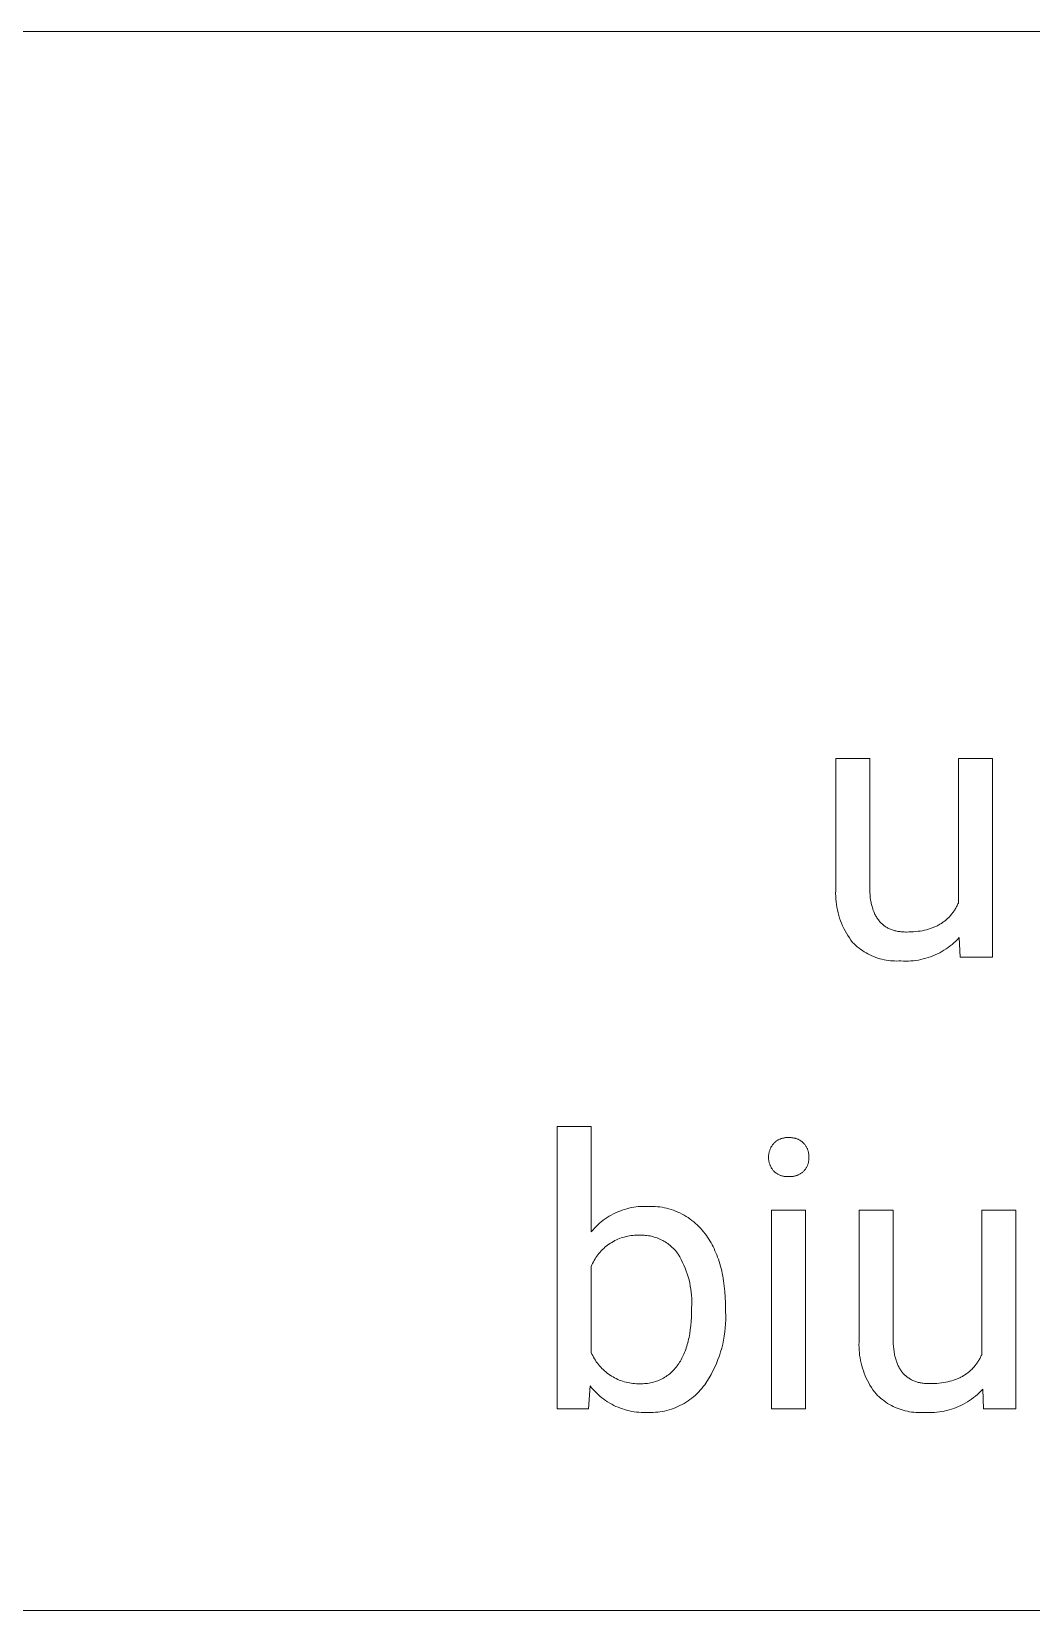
# Model space of a CAD drawing. Header units: millimetres. Extents: x 1383 to 4664, y -160 to 2132.
# Drawn here: x 3535.3 to 3651.4, y 23.5 to 206.8 of the extents above; entities that cross this region are included whole.
import ezdxf

# ---------------------------------------------------------------- set-up
doc = ezdxf.new("R2010")
doc.units = ezdxf.units.MM
doc.header["$MEASUREMENT"] = 0
doc.layers.add('Domyślny', color=7, linetype='Continuous', true_color=0x000000)

msp = doc.modelspace()

# ---------------------------------------------------------------- linework, layer by layer
at = {"layer": 'Domyślny', "color": 18, "lineweight": 15, "true_color": 0x000000}
for p, q in [((4660.84, 206.84), (3424, 206.84)), ((3628.65, 107.4), (3628.65, 122.42)), ((3628.65, 122.42), (3632.6, 122.42)), ((3632.6, 122.42), (3632.6, 107.51)), ((3642.88, 105.63), (3642.88, 122.42)), ((3642.88, 122.42), (3646.83, 122.42)), ((3646.83, 122.42), (3646.83, 99.33)), ((3628.63, 106.75), (3628.64, 107.07)), ((3628.64, 106.43), (3628.63, 106.75)), ((3628.64, 107.07), (3628.65, 107.4)), ((3628.66, 106.11), (3628.64, 106.43)), ((3632.6, 107.51), (3632.6, 107.18)), ((3632.6, 107.18), (3632.61, 106.87)), ((3632.61, 106.87), (3632.63, 106.57)), ((3632.63, 106.57), (3632.66, 106.28)), ((3628.68, 105.78), (3628.66, 106.11)), ((3628.72, 105.46), (3628.68, 105.78)), ((3628.78, 105.14), (3628.72, 105.46)), ((3628.84, 104.83), (3628.78, 105.14)), ((3628.91, 104.51), (3628.84, 104.83)), ((3632.66, 106.28), (3632.7, 106)), ((3632.7, 106), (3632.72, 105.86)), ((3632.72, 105.86), (3632.75, 105.72)), ((3632.75, 105.72), (3632.77, 105.59)), ((3632.77, 105.59), (3632.8, 105.46)), ((3632.8, 105.46), (3632.83, 105.34)), ((3632.83, 105.34), (3632.86, 105.21)), ((3632.86, 105.21), (3632.9, 105.09)), ((3632.9, 105.09), (3632.94, 104.97)), ((3632.94, 104.97), (3632.97, 104.86)), ((3632.97, 104.86), (3633.02, 104.74)), ((3633.02, 104.74), (3633.06, 104.63)), ((3633.06, 104.63), (3633.1, 104.52)), ((3642.21, 104.49), (3642.28, 104.57)), ((3642.28, 104.57), (3642.34, 104.66)), ((3642.34, 104.66), (3642.4, 104.75)), ((3642.4, 104.75), (3642.46, 104.84)), ((3642.46, 104.84), (3642.52, 104.93)), ((3642.52, 104.93), (3642.57, 105.03)), ((3642.57, 105.03), (3642.63, 105.12)), ((3642.63, 105.12), (3642.68, 105.22)), ((3642.68, 105.22), (3642.73, 105.32)), ((3642.73, 105.32), (3642.78, 105.42)), ((3642.78, 105.42), (3642.83, 105.52)), ((3642.83, 105.52), (3642.88, 105.63)), ((3629, 104.2), (3628.91, 104.51)), ((3629.09, 103.89), (3629, 104.2)), ((3629.2, 103.58), (3629.09, 103.89)), ((3629.31, 103.28), (3629.2, 103.58)), ((3629.44, 102.98), (3629.31, 103.28)), ((3629.58, 102.69), (3629.44, 102.98)), ((3629.73, 102.4), (3629.58, 102.69)), ((3633.1, 104.52), (3633.15, 104.42)), ((3633.15, 104.42), (3633.2, 104.31)), ((3633.2, 104.31), (3633.25, 104.21)), ((3633.25, 104.21), (3633.3, 104.11)), ((3633.3, 104.11), (3633.36, 104.02)), ((3633.36, 104.02), (3633.42, 103.92)), ((3633.42, 103.92), (3633.48, 103.83)), ((3633.48, 103.83), (3633.54, 103.74)), ((3633.54, 103.74), (3633.6, 103.66)), ((3633.6, 103.66), (3633.67, 103.57)), ((3633.67, 103.57), (3633.73, 103.49)), ((3633.73, 103.49), (3633.8, 103.42)), ((3633.8, 103.42), (3633.88, 103.34)), ((3633.88, 103.34), (3633.95, 103.27)), ((3633.95, 103.27), (3634.03, 103.2)), ((3634.03, 103.2), (3634.1, 103.13)), ((3634.1, 103.13), (3634.18, 103.06)), ((3634.18, 103.06), (3634.27, 103)), ((3634.27, 103), (3634.35, 102.94)), ((3634.35, 102.94), (3634.44, 102.88)), ((3634.44, 102.88), (3634.53, 102.83)), ((3634.53, 102.83), (3634.62, 102.77)), ((3634.62, 102.77), (3634.71, 102.73)), ((3634.71, 102.73), (3634.8, 102.68)), ((3639.62, 102.66), (3639.72, 102.7)), ((3639.72, 102.7), (3639.83, 102.74)), ((3639.83, 102.74), (3639.94, 102.78)), ((3639.94, 102.78), (3640.04, 102.82)), ((3640.04, 102.82), (3640.14, 102.86)), ((3640.14, 102.86), (3640.24, 102.91)), ((3640.24, 102.91), (3640.34, 102.95)), ((3640.34, 102.95), (3640.44, 103)), ((3640.44, 103), (3640.54, 103.05)), ((3640.54, 103.05), (3640.63, 103.11)), ((3640.63, 103.11), (3640.72, 103.16)), ((3640.72, 103.16), (3640.82, 103.21)), ((3640.82, 103.21), (3640.91, 103.27)), ((3640.91, 103.27), (3640.99, 103.33)), ((3640.99, 103.33), (3641.08, 103.39)), ((3641.08, 103.39), (3641.17, 103.45)), ((3641.17, 103.45), (3641.25, 103.51)), ((3641.25, 103.51), (3641.33, 103.58)), ((3641.33, 103.58), (3641.42, 103.65)), ((3641.42, 103.65), (3641.5, 103.71)), ((3641.5, 103.71), (3641.57, 103.78)), ((3641.57, 103.78), (3641.65, 103.86)), ((3641.65, 103.86), (3641.73, 103.93)), ((3641.73, 103.93), (3641.8, 104)), ((3641.8, 104), (3641.87, 104.08)), ((3641.87, 104.08), (3641.94, 104.16)), ((3641.94, 104.16), (3642.01, 104.24)), ((3642.01, 104.24), (3642.08, 104.32)), ((3642.08, 104.32), (3642.15, 104.4)), ((3642.15, 104.4), (3642.21, 104.49)), ((3629.88, 102.12), (3629.73, 102.4)), ((3630.05, 101.84), (3629.88, 102.12)), ((3630.23, 101.57), (3630.05, 101.84)), ((3630.41, 101.31), (3630.23, 101.57)), ((3630.61, 101.05), (3630.41, 101.31)), ((3630.78, 100.88), (3630.61, 101.05)), ((3630.97, 100.71), (3630.78, 100.88)), ((3634.8, 102.68), (3634.9, 102.63)), ((3634.9, 102.63), (3635, 102.59)), ((3635, 102.59), (3635.1, 102.55)), ((3635.1, 102.55), (3635.2, 102.51)), ((3635.2, 102.51), (3635.31, 102.48)), ((3635.31, 102.48), (3635.41, 102.45)), ((3635.41, 102.45), (3635.52, 102.42)), ((3635.52, 102.42), (3635.63, 102.39)), ((3635.63, 102.39), (3635.75, 102.37)), ((3635.75, 102.37), (3635.86, 102.34)), ((3635.86, 102.34), (3635.98, 102.33)), ((3635.98, 102.33), (3636.1, 102.31)), ((3636.1, 102.31), (3636.22, 102.29)), ((3636.22, 102.29), (3636.34, 102.28)), ((3636.34, 102.28), (3636.47, 102.27)), ((3636.47, 102.27), (3636.6, 102.27)), ((3636.6, 102.27), (3636.73, 102.26)), ((3636.73, 102.26), (3636.86, 102.26)), ((3636.86, 102.26), (3637.14, 102.27)), ((3637.14, 102.27), (3637.41, 102.28)), ((3637.41, 102.28), (3637.68, 102.29)), ((3637.68, 102.29), (3637.95, 102.32)), ((3637.95, 102.32), (3638.2, 102.35)), ((3638.2, 102.35), (3638.45, 102.38)), ((3638.45, 102.38), (3638.7, 102.42)), ((3638.7, 102.42), (3638.94, 102.47)), ((3638.94, 102.47), (3639.17, 102.53)), ((3639.17, 102.53), (3639.4, 102.59)), ((3639.4, 102.59), (3639.62, 102.66)), ((3642.37, 101.01), (3642.15, 100.82)), ((3642.58, 101.2), (3642.37, 101.01)), ((3642.79, 101.41), (3642.58, 101.2)), ((3642.99, 101.62), (3642.79, 101.41)), ((3643.08, 99.33), (3642.99, 101.62)), ((3631.15, 100.54), (3630.97, 100.71)), ((3631.35, 100.39), (3631.15, 100.54)), ((3631.55, 100.24), (3631.35, 100.39)), ((3631.75, 100.1), (3631.55, 100.24)), ((3631.96, 99.96), (3631.75, 100.1)), ((3632.17, 99.84), (3631.96, 99.96)), ((3632.39, 99.72), (3632.17, 99.84)), ((3632.61, 99.61), (3632.39, 99.72)), ((3632.84, 99.5), (3632.61, 99.61)), ((3633.06, 99.41), (3632.84, 99.5)), ((3633.3, 99.32), (3633.06, 99.41)), ((3633.53, 99.24), (3633.3, 99.32)), ((3633.77, 99.16), (3633.53, 99.24)), ((3634.01, 99.1), (3633.77, 99.16)), ((3634.25, 99.05), (3634.01, 99.1)), ((3634.49, 99), (3634.25, 99.05)), ((3638.53, 99.07), (3638.25, 99.01)), ((3638.81, 99.13), (3638.53, 99.07)), ((3639.09, 99.21), (3638.81, 99.13)), ((3639.37, 99.29), (3639.09, 99.21)), ((3639.65, 99.39), (3639.37, 99.29)), ((3639.92, 99.49), (3639.65, 99.39)), ((3640.18, 99.6), (3639.92, 99.49)), ((3640.45, 99.72), (3640.18, 99.6)), ((3640.71, 99.85), (3640.45, 99.72)), ((3640.96, 99.99), (3640.71, 99.85)), ((3641.21, 100.14), (3640.96, 99.99)), ((3641.45, 100.3), (3641.21, 100.14)), ((3641.69, 100.46), (3641.45, 100.3)), ((3641.92, 100.64), (3641.69, 100.46)), ((3642.15, 100.82), (3641.92, 100.64)), ((3646.83, 99.33), (3643.08, 99.33)), ((3634.74, 98.96), (3634.49, 99)), ((3634.99, 98.93), (3634.74, 98.96)), ((3635.23, 98.91), (3634.99, 98.93)), ((3635.48, 98.9), (3635.23, 98.91)), ((3635.73, 98.89), (3635.48, 98.9)), ((3635.98, 98.9), (3635.73, 98.89)), ((3636.22, 98.91), (3635.98, 98.9)), ((3636.51, 98.89), (3636.22, 98.91)), ((3636.8, 98.89), (3636.51, 98.89)), ((3637.09, 98.89), (3636.8, 98.89)), ((3637.38, 98.91), (3637.09, 98.89)), ((3637.67, 98.93), (3637.38, 98.91)), ((3637.96, 98.97), (3637.67, 98.93)), ((3638.25, 99.01), (3637.96, 98.97)), ((3596.32, 46.88), (3596.32, 79.66)), ((3596.32, 79.66), (3600.27, 79.66)), ((3600.27, 79.66), (3600.27, 67.44)), ((3621, 76.96), (3621.03, 77.04)), ((3621.03, 77.04), (3621.06, 77.11)), ((3621.06, 77.11), (3621.1, 77.19)), ((3621.1, 77.19), (3621.13, 77.26)), ((3621.13, 77.26), (3621.17, 77.33)), ((3621.17, 77.33), (3621.22, 77.4)), ((3621.22, 77.4), (3621.26, 77.47)), ((3621.26, 77.47), (3621.31, 77.53)), ((3621.31, 77.53), (3621.35, 77.6)), ((3621.35, 77.6), (3621.41, 77.66)), ((3621.41, 77.66), (3621.46, 77.72)), ((3621.46, 77.72), (3621.51, 77.77)), ((3621.51, 77.77), (3621.56, 77.82)), ((3621.56, 77.82), (3621.62, 77.87)), ((3621.62, 77.87), (3621.67, 77.92)), ((3621.67, 77.92), (3621.73, 77.96)), ((3621.73, 77.96), (3621.79, 78.01)), ((3621.79, 78.01), (3621.85, 78.05)), ((3621.85, 78.05), (3621.92, 78.09)), ((3621.92, 78.09), (3621.98, 78.12)), ((3621.98, 78.12), (3622.05, 78.16)), ((3622.05, 78.16), (3622.11, 78.19)), ((3622.11, 78.19), (3622.18, 78.22)), ((3622.18, 78.22), (3622.25, 78.24)), ((3622.25, 78.24), (3622.32, 78.27)), ((3622.32, 78.27), (3622.39, 78.29)), ((3622.39, 78.29), (3622.46, 78.31)), ((3622.46, 78.31), (3622.53, 78.33)), ((3622.53, 78.33), (3622.6, 78.34)), ((3622.6, 78.34), (3622.67, 78.36)), ((3622.67, 78.36), (3622.74, 78.37)), ((3622.74, 78.37), (3622.82, 78.38)), ((3622.82, 78.38), (3622.89, 78.38)), ((3622.89, 78.38), (3622.96, 78.38)), ((3622.96, 78.38), (3623.04, 78.38)), ((3623.04, 78.38), (3623.11, 78.38)), ((3623.11, 78.38), (3623.18, 78.38)), ((3623.18, 78.38), (3623.26, 78.38)), ((3623.26, 78.38), (3623.33, 78.38)), ((3623.33, 78.38), (3623.41, 78.38)), ((3623.41, 78.38), (3623.48, 78.38)), ((3623.48, 78.38), (3623.55, 78.37)), ((3623.55, 78.37), (3623.63, 78.37)), ((3623.63, 78.37), (3623.7, 78.36)), ((3623.7, 78.36), (3623.77, 78.34)), ((3623.77, 78.34), (3623.85, 78.33)), ((3623.85, 78.33), (3623.92, 78.31)), ((3623.92, 78.31), (3623.99, 78.29)), ((3623.99, 78.29), (3624.06, 78.27)), ((3624.06, 78.27), (3624.13, 78.24)), ((3624.13, 78.24), (3624.2, 78.22)), ((3624.2, 78.22), (3624.27, 78.19)), ((3624.27, 78.19), (3624.34, 78.15)), ((3624.34, 78.15), (3624.4, 78.12)), ((3624.4, 78.12), (3624.47, 78.08)), ((3624.47, 78.08), (3624.53, 78.05)), ((3624.53, 78.05), (3624.59, 78.01)), ((3624.59, 78.01), (3624.65, 77.96)), ((3624.65, 77.96), (3624.71, 77.92)), ((3624.71, 77.92), (3624.77, 77.87)), ((3624.77, 77.87), (3624.83, 77.82)), ((3624.83, 77.82), (3624.88, 77.77)), ((3624.88, 77.77), (3624.93, 77.72)), ((3624.93, 77.72), (3624.98, 77.66)), ((3624.98, 77.66), (3625.03, 77.6)), ((3625.03, 77.6), (3625.08, 77.54)), ((3625.08, 77.54), (3625.13, 77.48)), ((3625.13, 77.48), (3625.17, 77.41)), ((3625.17, 77.41), (3625.21, 77.35)), ((3625.21, 77.35), (3625.25, 77.28)), ((3625.25, 77.28), (3625.28, 77.21)), ((3625.28, 77.21), (3625.32, 77.14)), ((3625.32, 77.14), (3625.35, 77.07)), ((3625.35, 77.07), (3625.38, 77)), ((3620.86, 76.34), (3620.87, 76.42)), ((3620.86, 76.25), (3620.86, 76.34)), ((3620.86, 76.17), (3620.86, 76.25)), ((3620.86, 76.09), (3620.86, 76.17)), ((3620.86, 76.01), (3620.86, 76.09)), ((3620.86, 75.93), (3620.86, 76.01)), ((3620.86, 75.85), (3620.86, 75.93)), ((3620.87, 75.78), (3620.86, 75.85)), ((3620.87, 76.42), (3620.88, 76.5)), ((3620.88, 75.7), (3620.87, 75.78)), ((3620.88, 76.5), (3620.9, 76.58)), ((3620.9, 75.62), (3620.88, 75.7)), ((3620.9, 76.58), (3620.91, 76.65)), ((3620.91, 75.54), (3620.9, 75.62)), ((3620.91, 76.65), (3620.93, 76.73)), ((3620.93, 75.46), (3620.91, 75.54)), ((3620.93, 76.73), (3620.95, 76.81)), ((3620.95, 75.39), (3620.93, 75.46)), ((3620.95, 76.81), (3620.98, 76.89)), ((3620.98, 75.31), (3620.95, 75.39)), ((3620.98, 76.89), (3621, 76.96)), ((3621, 75.24), (3620.98, 75.31)), ((3621.03, 75.16), (3621, 75.24)), ((3625.38, 75.2), (3625.35, 75.13)), ((3625.38, 77), (3625.4, 76.93)), ((3625.4, 75.27), (3625.38, 75.2)), ((3625.4, 76.93), (3625.43, 76.86)), ((3625.43, 75.34), (3625.4, 75.27)), ((3625.43, 76.86), (3625.45, 76.78)), ((3625.45, 75.42), (3625.43, 75.34)), ((3625.45, 76.78), (3625.47, 76.71)), ((3625.47, 75.49), (3625.45, 75.42)), ((3625.47, 76.71), (3625.49, 76.63)), ((3625.49, 75.56), (3625.47, 75.49)), ((3625.49, 76.63), (3625.5, 76.56)), ((3625.5, 75.64), (3625.49, 75.56)), ((3625.5, 76.56), (3625.51, 76.48)), ((3625.51, 75.71), (3625.5, 75.64)), ((3625.51, 76.48), (3625.52, 76.4)), ((3625.52, 75.79), (3625.51, 75.71)), ((3625.52, 76.4), (3625.53, 76.32)), ((3625.53, 75.86), (3625.52, 75.79)), ((3625.53, 76.32), (3625.53, 76.25)), ((3625.53, 76.25), (3625.53, 76.17)), ((3625.53, 76.17), (3625.53, 76.09)), ((3625.53, 76.09), (3625.53, 76.02)), ((3625.53, 76.02), (3625.53, 75.94)), ((3625.53, 75.94), (3625.53, 75.86)), ((3621.06, 75.09), (3621.03, 75.16)), ((3621.1, 75.02), (3621.06, 75.09)), ((3621.14, 74.95), (3621.1, 75.02)), ((3621.17, 74.88), (3621.14, 74.95)), ((3621.22, 74.81), (3621.17, 74.88)), ((3621.26, 74.75), (3621.22, 74.81)), ((3621.31, 74.68), (3621.26, 74.75)), ((3621.35, 74.62), (3621.31, 74.68)), ((3621.41, 74.56), (3621.35, 74.62)), ((3621.46, 74.5), (3621.41, 74.56)), ((3621.51, 74.44), (3621.46, 74.5)), ((3621.57, 74.39), (3621.51, 74.44)), ((3621.63, 74.34), (3621.57, 74.39)), ((3621.69, 74.3), (3621.63, 74.34)), ((3621.75, 74.25), (3621.69, 74.3)), ((3621.81, 74.21), (3621.75, 74.25)), ((3621.88, 74.17), (3621.81, 74.21)), ((3621.94, 74.13), (3621.88, 74.17)), ((3622.01, 74.09), (3621.94, 74.13)), ((3622.08, 74.06), (3622.01, 74.09)), ((3622.15, 74.03), (3622.08, 74.06)), ((3622.22, 74), (3622.15, 74.03)), ((3622.29, 73.97), (3622.22, 74)), ((3622.36, 73.95), (3622.29, 73.97)), ((3622.43, 73.93), (3622.36, 73.95)), ((3622.51, 73.91), (3622.43, 73.93)), ((3622.58, 73.89), (3622.51, 73.91)), ((3622.65, 73.88), (3622.58, 73.89)), ((3622.73, 73.87), (3622.65, 73.88)), ((3622.8, 73.86), (3622.73, 73.87)), ((3622.88, 73.85), (3622.8, 73.86)), ((3622.96, 73.85), (3622.88, 73.85)), ((3623.03, 73.85), (3622.96, 73.85)), ((3623.11, 73.85), (3623.03, 73.85)), ((3623.18, 73.85), (3623.11, 73.85)), ((3623.26, 73.85), (3623.18, 73.85)), ((3623.34, 73.85), (3623.26, 73.85)), ((3623.41, 73.85), (3623.34, 73.85)), ((3623.49, 73.85), (3623.41, 73.85)), ((3623.57, 73.86), (3623.49, 73.85)), ((3623.64, 73.87), (3623.57, 73.86)), ((3623.72, 73.88), (3623.64, 73.87)), ((3623.8, 73.89), (3623.72, 73.88)), ((3623.87, 73.91), (3623.8, 73.89)), ((3623.94, 73.93), (3623.87, 73.91)), ((3624.02, 73.95), (3623.94, 73.93)), ((3624.09, 73.98), (3624.02, 73.95)), ((3624.16, 74), (3624.09, 73.98)), ((3624.23, 74.03), (3624.16, 74)), ((3624.3, 74.06), (3624.23, 74.03)), ((3624.37, 74.1), (3624.3, 74.06)), ((3624.44, 74.13), (3624.37, 74.1)), ((3624.51, 74.17), (3624.44, 74.13)), ((3624.57, 74.21), (3624.51, 74.17)), ((3624.64, 74.25), (3624.57, 74.21)), ((3624.7, 74.3), (3624.64, 74.25)), ((3624.76, 74.35), (3624.7, 74.3)), ((3624.82, 74.39), (3624.76, 74.35)), ((3624.88, 74.44), (3624.82, 74.39)), ((3624.93, 74.5), (3624.88, 74.44)), ((3624.98, 74.55), (3624.93, 74.5)), ((3625.03, 74.61), (3624.98, 74.55)), ((3625.08, 74.67), (3625.03, 74.61)), ((3625.12, 74.73), (3625.08, 74.67)), ((3625.17, 74.8), (3625.12, 74.73)), ((3625.21, 74.86), (3625.17, 74.8)), ((3625.25, 74.93), (3625.21, 74.86)), ((3625.28, 74.99), (3625.25, 74.93)), ((3625.32, 75.06), (3625.28, 74.99)), ((3625.35, 75.13), (3625.32, 75.06)), ((3603.09, 69.64), (3603.34, 69.76)), ((3603.34, 69.76), (3603.6, 69.86)), ((3603.6, 69.86), (3603.86, 69.96)), ((3603.86, 69.96), (3604.12, 70.05)), ((3604.12, 70.05), (3604.39, 70.12)), ((3604.39, 70.12), (3604.65, 70.19)), ((3604.65, 70.19), (3604.93, 70.25)), ((3604.93, 70.25), (3605.2, 70.3)), ((3605.2, 70.3), (3605.47, 70.34)), ((3605.47, 70.34), (3605.75, 70.37)), ((3605.75, 70.37), (3606.03, 70.39)), ((3606.03, 70.39), (3606.3, 70.4)), ((3606.3, 70.4), (3606.58, 70.4)), ((3606.58, 70.4), (3606.86, 70.4)), ((3606.86, 70.4), (3607.13, 70.4)), ((3607.13, 70.4), (3607.4, 70.4)), ((3607.4, 70.4), (3607.68, 70.39)), ((3607.68, 70.39), (3607.95, 70.36)), ((3607.95, 70.36), (3608.22, 70.33)), ((3608.22, 70.33), (3608.49, 70.29)), ((3608.49, 70.29), (3608.76, 70.24)), ((3608.76, 70.24), (3609.02, 70.18)), ((3609.02, 70.18), (3609.29, 70.11)), ((3609.29, 70.11), (3609.55, 70.03)), ((3609.55, 70.03), (3609.81, 69.94)), ((3609.81, 69.94), (3610.06, 69.85)), ((3610.06, 69.85), (3610.32, 69.74)), ((3610.32, 69.74), (3610.56, 69.63)), ((3621.18, 46.88), (3621.18, 69.96)), ((3621.18, 69.96), (3625.13, 69.96)), ((3625.13, 69.96), (3625.13, 46.88)), ((3631.36, 54.94), (3631.36, 69.97)), ((3631.36, 69.97), (3635.31, 69.97)), ((3635.31, 69.97), (3635.31, 55.05)), ((3645.59, 53.17), (3645.59, 69.97)), ((3645.59, 69.97), (3649.54, 69.97)), ((3649.54, 69.97), (3649.54, 46.88)), ((3600.45, 67.65), (3600.63, 67.85)), ((3600.63, 67.85), (3600.83, 68.05)), ((3600.83, 68.05), (3601.03, 68.25)), ((3601.03, 68.25), (3601.23, 68.43)), ((3601.23, 68.43), (3601.44, 68.61)), ((3601.44, 68.61), (3601.66, 68.78)), ((3601.66, 68.78), (3601.89, 68.95)), ((3601.89, 68.95), (3602.12, 69.1)), ((3602.12, 69.1), (3602.35, 69.25)), ((3602.35, 69.25), (3602.59, 69.39)), ((3602.59, 69.39), (3602.84, 69.52)), ((3602.84, 69.52), (3603.09, 69.64)), ((3610.56, 69.63), (3610.81, 69.51)), ((3610.81, 69.51), (3611.05, 69.38)), ((3611.05, 69.38), (3611.28, 69.24)), ((3611.28, 69.24), (3611.51, 69.09)), ((3611.51, 69.09), (3611.74, 68.93)), ((3611.74, 68.93), (3611.96, 68.77)), ((3611.96, 68.77), (3612.17, 68.6)), ((3612.17, 68.6), (3612.38, 68.42)), ((3612.38, 68.42), (3612.58, 68.24)), ((3612.58, 68.24), (3612.77, 68.05)), ((3612.77, 68.05), (3612.96, 67.85)), ((3612.96, 67.85), (3613.14, 67.64)), ((3600.27, 67.44), (3600.45, 67.65)), ((3602.5, 66.12), (3602.33, 66.01)), ((3602.66, 66.22), (3602.5, 66.12)), ((3602.84, 66.32), (3602.66, 66.22)), ((3603.01, 66.42), (3602.84, 66.32)), ((3603.19, 66.5), (3603.01, 66.42)), ((3603.37, 66.58), (3603.19, 66.5)), ((3603.55, 66.66), (3603.37, 66.58)), ((3603.74, 66.73), (3603.55, 66.66)), ((3603.92, 66.79), (3603.74, 66.73)), ((3604.11, 66.84), (3603.92, 66.79)), ((3604.31, 66.89), (3604.11, 66.84)), ((3604.5, 66.93), (3604.31, 66.89)), ((3604.69, 66.97), (3604.5, 66.93)), ((3604.89, 67), (3604.69, 66.97)), ((3605.09, 67.02), (3604.89, 67)), ((3605.28, 67.04), (3605.09, 67.02)), ((3605.48, 67.04), (3605.28, 67.04)), ((3605.68, 67.05), (3605.48, 67.04)), ((3605.88, 67.04), (3605.68, 67.05)), ((3606.05, 67.05), (3605.88, 67.04)), ((3606.22, 67.05), (3606.05, 67.05)), ((3606.4, 67.04), (3606.22, 67.05)), ((3606.57, 67.03), (3606.4, 67.04)), ((3606.74, 67.02), (3606.57, 67.03)), ((3606.91, 66.99), (3606.74, 67.02)), ((3607.09, 66.96), (3606.91, 66.99)), ((3607.26, 66.93), (3607.09, 66.96)), ((3607.43, 66.89), (3607.26, 66.93)), ((3607.59, 66.84), (3607.43, 66.89)), ((3607.76, 66.79), (3607.59, 66.84)), ((3607.92, 66.73), (3607.76, 66.79)), ((3608.08, 66.67), (3607.92, 66.73)), ((3608.24, 66.6), (3608.08, 66.67)), ((3608.4, 66.53), (3608.24, 66.6)), ((3608.56, 66.45), (3608.4, 66.53)), ((3608.71, 66.36), (3608.56, 66.45)), ((3608.86, 66.27), (3608.71, 66.36)), ((3609, 66.18), (3608.86, 66.27)), ((3609.15, 66.08), (3609, 66.18)), ((3609.28, 65.98), (3609.15, 66.08)), ((3613.14, 67.64), (3613.31, 67.43)), ((3613.31, 67.43), (3613.48, 67.22)), ((3613.48, 67.22), (3613.63, 67.02)), ((3613.63, 67.02), (3613.77, 66.81)), ((3613.77, 66.81), (3613.91, 66.6)), ((3613.91, 66.6), (3614.04, 66.39)), ((3614.04, 66.39), (3614.17, 66.17)), ((3614.17, 66.17), (3614.29, 65.95)), ((3600.71, 64.3), (3600.61, 64.13)), ((3600.82, 64.46), (3600.71, 64.3)), ((3600.93, 64.63), (3600.82, 64.46)), ((3601.05, 64.79), (3600.93, 64.63)), ((3601.17, 64.94), (3601.05, 64.79)), ((3601.3, 65.09), (3601.17, 64.94)), ((3601.43, 65.24), (3601.3, 65.09)), ((3601.57, 65.38), (3601.43, 65.24)), ((3601.72, 65.51), (3601.57, 65.38)), ((3601.86, 65.65), (3601.72, 65.51)), ((3602.02, 65.77), (3601.86, 65.65)), ((3602.17, 65.89), (3602.02, 65.77)), ((3602.33, 66.01), (3602.17, 65.89)), ((3609.42, 65.87), (3609.28, 65.98)), ((3609.55, 65.75), (3609.42, 65.87)), ((3609.68, 65.64), (3609.55, 65.75)), ((3609.8, 65.51), (3609.68, 65.64)), ((3609.92, 65.39), (3609.8, 65.51)), ((3610.04, 65.26), (3609.92, 65.39)), ((3610.15, 65.12), (3610.04, 65.26)), ((3610.25, 64.99), (3610.15, 65.12)), ((3610.36, 64.85), (3610.25, 64.99)), ((3610.54, 64.53), (3610.36, 64.85)), ((3610.72, 64.22), (3610.54, 64.53)), ((3610.88, 63.89), (3610.72, 64.22)), ((3614.29, 65.95), (3614.41, 65.72)), ((3614.41, 65.72), (3614.53, 65.49)), ((3614.53, 65.49), (3614.63, 65.25)), ((3614.63, 65.25), (3614.74, 65.01)), ((3614.74, 65.01), (3614.84, 64.76)), ((3614.84, 64.76), (3614.93, 64.51)), ((3614.93, 64.51), (3615.03, 64.25)), ((3615.03, 64.25), (3615.11, 63.99)), ((3600.35, 63.6), (3600.27, 63.41)), ((3600.27, 63.41), (3600.27, 53.43)), ((3600.43, 63.78), (3600.35, 63.6)), ((3600.52, 63.95), (3600.43, 63.78)), ((3600.61, 64.13), (3600.52, 63.95)), ((3611.03, 63.56), (3610.88, 63.89)), ((3611.17, 63.23), (3611.03, 63.56)), ((3611.3, 62.89), (3611.17, 63.23)), ((3611.42, 62.55), (3611.3, 62.89)), ((3611.53, 62.2), (3611.42, 62.55)), ((3615.11, 63.99), (3615.19, 63.73)), ((3615.19, 63.73), (3615.27, 63.46)), ((3615.27, 63.46), (3615.34, 63.18)), ((3615.34, 63.18), (3615.41, 62.9)), ((3615.41, 62.9), (3615.47, 62.62)), ((3615.47, 62.62), (3615.53, 62.33)), ((3611.62, 61.85), (3611.53, 62.2)), ((3611.7, 61.5), (3611.62, 61.85)), ((3611.77, 61.14), (3611.7, 61.5)), ((3611.83, 60.79), (3611.77, 61.14)), ((3611.88, 60.43), (3611.83, 60.79)), ((3615.53, 62.33), (3615.58, 62.04)), ((3615.58, 62.04), (3615.63, 61.74)), ((3615.63, 61.74), (3615.71, 61.13)), ((3615.71, 61.13), (3615.78, 60.5)), ((3611.91, 60.07), (3611.88, 60.43)), ((3611.93, 59.7), (3611.91, 60.07)), ((3611.92, 58.62), (3611.93, 58.98)), ((3611.94, 59.34), (3611.93, 59.7)), ((3611.93, 58.98), (3611.94, 59.34)), ((3615.78, 60.5), (3615.82, 59.86)), ((3615.82, 59.86), (3615.85, 59.19)), ((3615.85, 59.19), (3615.86, 58.51)), ((3611.82, 56.55), (3611.86, 57.04)), ((3611.86, 57.04), (3611.89, 57.55)), ((3611.89, 57.55), (3611.91, 58.07)), ((3611.91, 58.07), (3611.92, 58.62)), ((3615.86, 58.51), (3615.86, 58.17)), ((3615.86, 58.17), (3615.88, 57.7)), ((3615.88, 57.22), (3615.86, 56.75)), ((3615.88, 57.7), (3615.88, 57.22)), ((3611.57, 54.96), (3611.62, 55.18)), ((3611.62, 55.18), (3611.7, 55.62)), ((3611.7, 55.62), (3611.76, 56.07)), ((3611.76, 56.07), (3611.82, 56.55)), ((3615.71, 55.34), (3615.63, 54.87)), ((3615.77, 55.81), (3615.71, 55.34)), ((3615.82, 56.28), (3615.77, 55.81)), ((3615.86, 56.75), (3615.82, 56.28)), ((3635.31, 55.05), (3635.31, 54.73)), ((3600.27, 53.43), (3600.35, 53.24)), ((3600.35, 53.24), (3600.44, 53.06)), ((3610.95, 53.07), (3611.03, 53.24)), ((3611.03, 53.24), (3611.1, 53.42)), ((3611.1, 53.42), (3611.17, 53.6)), ((3611.17, 53.6), (3611.24, 53.78)), ((3611.24, 53.78), (3611.3, 53.96)), ((3611.3, 53.96), (3611.36, 54.16)), ((3611.36, 54.16), (3611.42, 54.35)), ((3611.42, 54.35), (3611.47, 54.55)), ((3611.47, 54.55), (3611.52, 54.76)), ((3611.52, 54.76), (3611.57, 54.96)), ((3615.28, 53.5), (3615.14, 53.05)), ((3615.41, 53.95), (3615.28, 53.5)), ((3615.53, 54.41), (3615.41, 53.95)), ((3615.63, 54.87), (3615.53, 54.41)), ((3631.34, 54.33), (3631.35, 54.64)), ((3631.35, 54.02), (3631.34, 54.33)), ((3631.35, 54.64), (3631.36, 54.94)), ((3631.36, 53.71), (3631.35, 54.02)), ((3631.39, 53.4), (3631.36, 53.71)), ((3631.42, 53.1), (3631.39, 53.4)), ((3635.31, 54.73), (3635.32, 54.42)), ((3635.32, 54.42), (3635.35, 54.12)), ((3635.35, 54.12), (3635.37, 53.82)), ((3635.37, 53.82), (3635.41, 53.54)), ((3635.41, 53.54), (3635.43, 53.41)), ((3635.43, 53.41), (3635.46, 53.27)), ((3635.46, 53.27), (3635.48, 53.14)), ((3600.44, 53.06), (3600.54, 52.88)), ((3600.54, 52.88), (3600.64, 52.7)), ((3600.64, 52.7), (3600.75, 52.53)), ((3600.75, 52.53), (3600.86, 52.36)), ((3600.86, 52.36), (3600.98, 52.2)), ((3600.98, 52.2), (3601.11, 52.04)), ((3601.11, 52.04), (3601.24, 51.88)), ((3601.24, 51.88), (3601.37, 51.73)), ((3601.37, 51.73), (3601.51, 51.58)), ((3601.51, 51.58), (3601.66, 51.44)), ((3601.66, 51.44), (3601.81, 51.3)), ((3609.77, 51.32), (3609.89, 51.45)), ((3609.89, 51.45), (3610.01, 51.59)), ((3610.01, 51.59), (3610.12, 51.72)), ((3610.12, 51.72), (3610.23, 51.86)), ((3610.23, 51.86), (3610.33, 52.01)), ((3610.33, 52.01), (3610.43, 52.15)), ((3610.43, 52.15), (3610.53, 52.29)), ((3610.53, 52.29), (3610.62, 52.44)), ((3610.62, 52.44), (3610.71, 52.59)), ((3610.71, 52.59), (3610.79, 52.75)), ((3610.79, 52.75), (3610.87, 52.91)), ((3610.87, 52.91), (3610.95, 53.07)), ((3614.61, 51.73), (3614.4, 51.31)), ((3614.8, 52.16), (3614.61, 51.73)), ((3614.98, 52.6), (3614.8, 52.16)), ((3615.14, 53.05), (3614.98, 52.6)), ((3631.47, 52.79), (3631.42, 53.1)), ((3631.53, 52.49), (3631.47, 52.79)), ((3631.59, 52.19), (3631.53, 52.49)), ((3631.67, 51.89), (3631.59, 52.19)), ((3631.75, 51.59), (3631.67, 51.89)), ((3631.85, 51.3), (3631.75, 51.59)), ((3635.48, 53.14), (3635.51, 53.01)), ((3635.51, 53.01), (3635.54, 52.88)), ((3635.54, 52.88), (3635.58, 52.76)), ((3635.58, 52.76), (3635.61, 52.64)), ((3635.61, 52.64), (3635.65, 52.52)), ((3635.65, 52.52), (3635.69, 52.4)), ((3635.69, 52.4), (3635.73, 52.29)), ((3635.73, 52.29), (3635.77, 52.18)), ((3635.77, 52.18), (3635.81, 52.07)), ((3635.81, 52.07), (3635.86, 51.96)), ((3635.86, 51.96), (3635.91, 51.86)), ((3635.91, 51.86), (3635.96, 51.76)), ((3635.96, 51.76), (3636.01, 51.66)), ((3636.01, 51.66), (3636.07, 51.56)), ((3636.07, 51.56), (3636.13, 51.47)), ((3636.13, 51.47), (3636.19, 51.38)), ((3636.19, 51.38), (3636.25, 51.29)), ((3644.29, 51.33), (3644.36, 51.4)), ((3644.36, 51.4), (3644.44, 51.47)), ((3644.44, 51.47), (3644.51, 51.55)), ((3644.51, 51.55), (3644.58, 51.63)), ((3644.58, 51.63), (3644.65, 51.7)), ((3644.65, 51.7), (3644.72, 51.78)), ((3644.72, 51.78), (3644.79, 51.86)), ((3644.79, 51.86), (3644.86, 51.95)), ((3644.86, 51.95), (3644.92, 52.03)), ((3644.92, 52.03), (3644.99, 52.12)), ((3644.99, 52.12), (3645.05, 52.21)), ((3645.05, 52.21), (3645.11, 52.3)), ((3645.11, 52.3), (3645.17, 52.39)), ((3645.17, 52.39), (3645.23, 52.48)), ((3645.23, 52.48), (3645.28, 52.57)), ((3645.28, 52.57), (3645.34, 52.67)), ((3645.34, 52.67), (3645.39, 52.77)), ((3645.39, 52.77), (3645.44, 52.87)), ((3645.44, 52.87), (3645.49, 52.97)), ((3645.49, 52.97), (3645.54, 53.07)), ((3645.54, 53.07), (3645.59, 53.17)), ((3600.14, 49.55), (3599.94, 46.88)), ((3600.31, 49.33), (3600.14, 49.55)), ((3601.81, 51.3), (3601.96, 51.17)), ((3601.96, 51.17), (3602.12, 51.04)), ((3602.12, 51.04), (3602.28, 50.92)), ((3602.28, 50.92), (3602.45, 50.8)), ((3602.45, 50.8), (3602.62, 50.69)), ((3602.62, 50.69), (3602.8, 50.59)), ((3602.8, 50.59), (3602.98, 50.49)), ((3602.98, 50.49), (3603.16, 50.4)), ((3603.16, 50.4), (3603.34, 50.31)), ((3603.34, 50.31), (3603.53, 50.23)), ((3603.53, 50.23), (3603.72, 50.16)), ((3603.72, 50.16), (3603.91, 50.09)), ((3603.91, 50.09), (3604.11, 50.03)), ((3604.11, 50.03), (3604.31, 49.98)), ((3604.31, 49.98), (3604.5, 49.93)), ((3604.5, 49.93), (3604.7, 49.89)), ((3604.7, 49.89), (3604.9, 49.86)), ((3604.9, 49.86), (3605.11, 49.84)), ((3605.11, 49.84), (3605.31, 49.82)), ((3605.31, 49.82), (3605.51, 49.8)), ((3605.51, 49.8), (3605.72, 49.8)), ((3605.72, 49.8), (3605.92, 49.8)), ((3605.92, 49.8), (3606.1, 49.8)), ((3606.1, 49.8), (3606.27, 49.8)), ((3606.27, 49.8), (3606.45, 49.81)), ((3606.45, 49.81), (3606.63, 49.82)), ((3606.63, 49.82), (3606.81, 49.84)), ((3606.81, 49.84), (3606.98, 49.87)), ((3606.98, 49.87), (3607.16, 49.9)), ((3607.16, 49.9), (3607.33, 49.94)), ((3607.33, 49.94), (3607.5, 49.98)), ((3607.5, 49.98), (3607.67, 50.04)), ((3607.67, 50.04), (3607.84, 50.09)), ((3607.84, 50.09), (3608.01, 50.15)), ((3608.01, 50.15), (3608.17, 50.22)), ((3608.17, 50.22), (3608.33, 50.3)), ((3608.33, 50.3), (3608.49, 50.38)), ((3608.49, 50.38), (3608.65, 50.46)), ((3608.65, 50.46), (3608.8, 50.55)), ((3608.8, 50.55), (3608.95, 50.65)), ((3608.95, 50.65), (3609.09, 50.75)), ((3609.09, 50.75), (3609.24, 50.85)), ((3609.24, 50.85), (3609.38, 50.96)), ((3609.38, 50.96), (3609.51, 51.08)), ((3609.51, 51.08), (3609.64, 51.2)), ((3609.64, 51.2), (3609.77, 51.32)), ((3613.44, 49.68), (3613.27, 49.46)), ((3613.7, 50.07), (3613.44, 49.68)), ((3613.95, 50.48), (3613.7, 50.07)), ((3614.18, 50.89), (3613.95, 50.48)), ((3614.4, 51.31), (3614.18, 50.89)), ((3631.95, 51.01), (3631.85, 51.3)), ((3632.07, 50.73), (3631.95, 51.01)), ((3632.19, 50.44), (3632.07, 50.73)), ((3632.33, 50.17), (3632.19, 50.44)), ((3632.47, 49.89), (3632.33, 50.17)), ((3632.62, 49.62), (3632.47, 49.89)), ((3632.78, 49.36), (3632.62, 49.62)), ((3636.25, 51.29), (3636.31, 51.2)), ((3636.31, 51.2), (3636.38, 51.12)), ((3636.38, 51.12), (3636.44, 51.04)), ((3636.44, 51.04), (3636.51, 50.96)), ((3636.51, 50.96), (3636.59, 50.89)), ((3636.59, 50.89), (3636.66, 50.81)), ((3636.66, 50.81), (3636.74, 50.74)), ((3636.74, 50.74), (3636.81, 50.67)), ((3636.81, 50.67), (3636.89, 50.61)), ((3636.89, 50.61), (3636.98, 50.55)), ((3636.98, 50.55), (3637.06, 50.49)), ((3637.06, 50.49), (3637.15, 50.43)), ((3637.15, 50.43), (3637.24, 50.37)), ((3637.24, 50.37), (3637.33, 50.32)), ((3637.33, 50.32), (3637.42, 50.27)), ((3637.42, 50.27), (3637.51, 50.22)), ((3637.51, 50.22), (3637.61, 50.18)), ((3637.61, 50.18), (3637.71, 50.14)), ((3637.71, 50.14), (3637.81, 50.1)), ((3637.81, 50.1), (3637.91, 50.06)), ((3637.91, 50.06), (3638.02, 50.03)), ((3638.02, 50.03), (3638.12, 49.99)), ((3638.12, 49.99), (3638.23, 49.96)), ((3638.23, 49.96), (3638.35, 49.94)), ((3638.35, 49.94), (3638.46, 49.91)), ((3638.46, 49.91), (3638.57, 49.89)), ((3638.57, 49.89), (3638.69, 49.87)), ((3638.69, 49.87), (3638.81, 49.86)), ((3638.81, 49.86), (3638.93, 49.84)), ((3638.93, 49.84), (3639.05, 49.83)), ((3639.05, 49.83), (3639.18, 49.82)), ((3639.18, 49.82), (3639.31, 49.81)), ((3639.31, 49.81), (3639.44, 49.81)), ((3639.44, 49.81), (3639.57, 49.81)), ((3639.57, 49.81), (3639.85, 49.81)), ((3639.85, 49.81), (3640.12, 49.82)), ((3640.12, 49.82), (3640.39, 49.84)), ((3640.39, 49.84), (3640.66, 49.86)), ((3640.66, 49.86), (3640.91, 49.89)), ((3640.91, 49.89), (3641.16, 49.93)), ((3641.16, 49.93), (3641.41, 49.97)), ((3641.41, 49.97), (3641.65, 50.02)), ((3641.65, 50.02), (3641.88, 50.08)), ((3641.88, 50.08), (3642.11, 50.14)), ((3642.11, 50.14), (3642.33, 50.21)), ((3642.33, 50.21), (3642.44, 50.24)), ((3642.44, 50.24), (3642.54, 50.28)), ((3642.54, 50.28), (3642.65, 50.32)), ((3642.65, 50.32), (3642.75, 50.37)), ((3642.75, 50.37), (3642.85, 50.41)), ((3642.85, 50.41), (3642.95, 50.45)), ((3642.95, 50.45), (3643.05, 50.5)), ((3643.05, 50.5), (3643.15, 50.55)), ((3643.15, 50.55), (3643.25, 50.6)), ((3643.25, 50.6), (3643.34, 50.65)), ((3643.34, 50.65), (3643.43, 50.71)), ((3643.43, 50.71), (3643.53, 50.76)), ((3643.53, 50.76), (3643.62, 50.82)), ((3643.62, 50.82), (3643.71, 50.88)), ((3643.71, 50.88), (3643.79, 50.94)), ((3643.79, 50.94), (3643.88, 51)), ((3643.88, 51), (3643.96, 51.06)), ((3643.96, 51.06), (3644.05, 51.13)), ((3644.05, 51.13), (3644.13, 51.19)), ((3644.13, 51.19), (3644.21, 51.26)), ((3644.21, 51.26), (3644.29, 51.33)), ((3600.49, 49.13), (3600.31, 49.33)), ((3600.68, 48.92), (3600.49, 49.13)), ((3600.88, 48.73), (3600.68, 48.92)), ((3601.08, 48.54), (3600.88, 48.73)), ((3601.28, 48.36), (3601.08, 48.54)), ((3601.5, 48.18), (3601.28, 48.36)), ((3601.72, 48.01), (3601.5, 48.18)), ((3601.94, 47.85), (3601.72, 48.01)), ((3602.17, 47.7), (3601.94, 47.85)), ((3602.41, 47.56), (3602.17, 47.7)), ((3611.51, 47.8), (3611.28, 47.65)), ((3611.73, 47.96), (3611.51, 47.8)), ((3611.94, 48.12), (3611.73, 47.96)), ((3612.15, 48.29), (3611.94, 48.12)), ((3612.36, 48.47), (3612.15, 48.29)), ((3612.55, 48.66), (3612.36, 48.47)), ((3612.74, 48.85), (3612.55, 48.66)), ((3612.93, 49.05), (3612.74, 48.85)), ((3613.1, 49.25), (3612.93, 49.05)), ((3613.27, 49.46), (3613.1, 49.25)), ((3632.95, 49.1), (3632.78, 49.36)), ((3633.13, 48.85), (3632.95, 49.1)), ((3633.32, 48.61), (3633.13, 48.85)), ((3633.5, 48.43), (3633.32, 48.61)), ((3633.68, 48.26), (3633.5, 48.43)), ((3633.87, 48.1), (3633.68, 48.26)), ((3634.06, 47.95), (3633.87, 48.1)), ((3634.26, 47.8), (3634.06, 47.95)), ((3634.46, 47.65), (3634.26, 47.8)), ((3643.92, 47.69), (3643.67, 47.54)), ((3644.16, 47.85), (3643.92, 47.69)), ((3644.4, 48.01), (3644.16, 47.85)), ((3644.63, 48.19), (3644.4, 48.01)), ((3644.86, 48.37), (3644.63, 48.19)), ((3645.08, 48.55), (3644.86, 48.37)), ((3645.29, 48.75), (3645.08, 48.55)), ((3645.5, 48.95), (3645.29, 48.75)), ((3645.7, 49.16), (3645.5, 48.95)), ((3645.79, 46.88), (3645.7, 49.16)), ((3599.94, 46.88), (3596.32, 46.88)), ((3602.65, 47.42), (3602.41, 47.56)), ((3602.89, 47.29), (3602.65, 47.42)), ((3603.14, 47.17), (3602.89, 47.29)), ((3603.4, 47.06), (3603.14, 47.17)), ((3603.65, 46.96), (3603.4, 47.06)), ((3603.91, 46.87), (3603.65, 46.96)), ((3604.17, 46.79), (3603.91, 46.87)), ((3604.44, 46.71), (3604.17, 46.79)), ((3604.71, 46.65), (3604.44, 46.71)), ((3604.98, 46.59), (3604.71, 46.65)), ((3605.25, 46.54), (3604.98, 46.59)), ((3605.52, 46.5), (3605.25, 46.54)), ((3605.8, 46.48), (3605.52, 46.5)), ((3606.07, 46.46), (3605.8, 46.48)), ((3606.35, 46.45), (3606.07, 46.46)), ((3606.63, 46.45), (3606.35, 46.45)), ((3606.9, 46.46), (3606.63, 46.45)), ((3607.17, 46.45), (3606.9, 46.46)), ((3607.44, 46.46), (3607.17, 46.45)), ((3607.71, 46.48), (3607.44, 46.46)), ((3607.98, 46.5), (3607.71, 46.48)), ((3608.25, 46.53), (3607.98, 46.5)), ((3608.52, 46.58), (3608.25, 46.53)), ((3608.79, 46.63), (3608.52, 46.58)), ((3609.05, 46.69), (3608.79, 46.63)), ((3609.31, 46.77), (3609.05, 46.69)), ((3609.57, 46.85), (3609.31, 46.77)), ((3609.82, 46.93), (3609.57, 46.85)), ((3610.08, 47.03), (3609.82, 46.93)), ((3610.33, 47.14), (3610.08, 47.03)), ((3610.57, 47.26), (3610.33, 47.14)), ((3610.81, 47.38), (3610.57, 47.26)), ((3611.05, 47.51), (3610.81, 47.38)), ((3611.28, 47.65), (3611.05, 47.51)), ((3625.13, 46.88), (3621.18, 46.88)), ((3634.67, 47.52), (3634.46, 47.65)), ((3634.88, 47.39), (3634.67, 47.52)), ((3635.1, 47.27), (3634.88, 47.39)), ((3635.32, 47.16), (3635.1, 47.27)), ((3635.55, 47.05), (3635.32, 47.16)), ((3635.77, 46.96), (3635.55, 47.05)), ((3636.01, 46.87), (3635.77, 46.96)), ((3636.24, 46.79), (3636.01, 46.87)), ((3636.48, 46.72), (3636.24, 46.79)), ((3636.72, 46.65), (3636.48, 46.72)), ((3636.96, 46.6), (3636.72, 46.65)), ((3637.2, 46.55), (3636.96, 46.6)), ((3637.45, 46.51), (3637.2, 46.55)), ((3637.7, 46.48), (3637.45, 46.51)), ((3637.94, 46.46), (3637.7, 46.48)), ((3638.19, 46.44), (3637.94, 46.46)), ((3638.44, 46.44), (3638.19, 46.44)), ((3638.69, 46.44), (3638.44, 46.44)), ((3638.94, 46.46), (3638.69, 46.44)), ((3639.22, 46.44), (3638.94, 46.46)), ((3639.51, 46.44), (3639.22, 46.44)), ((3639.8, 46.44), (3639.51, 46.44)), ((3640.09, 46.46), (3639.8, 46.44)), ((3640.38, 46.48), (3640.09, 46.46)), ((3640.67, 46.52), (3640.38, 46.48)), ((3640.96, 46.56), (3640.67, 46.52)), ((3641.24, 46.62), (3640.96, 46.56)), ((3641.52, 46.68), (3641.24, 46.62)), ((3641.8, 46.76), (3641.52, 46.68)), ((3642.08, 46.84), (3641.8, 46.76)), ((3642.36, 46.94), (3642.08, 46.84)), ((3642.63, 47.04), (3642.36, 46.94)), ((3642.89, 47.15), (3642.63, 47.04)), ((3643.16, 47.27), (3642.89, 47.15)), ((3643.41, 47.4), (3643.16, 47.27)), ((3643.67, 47.54), (3643.41, 47.4)), ((3649.54, 46.88), (3645.79, 46.88)), ((3424, 23.47), (4663.94, 23.47))]:
    msp.add_line(p, q, dxfattribs=at)

doc.saveas('drawing.dxf')
